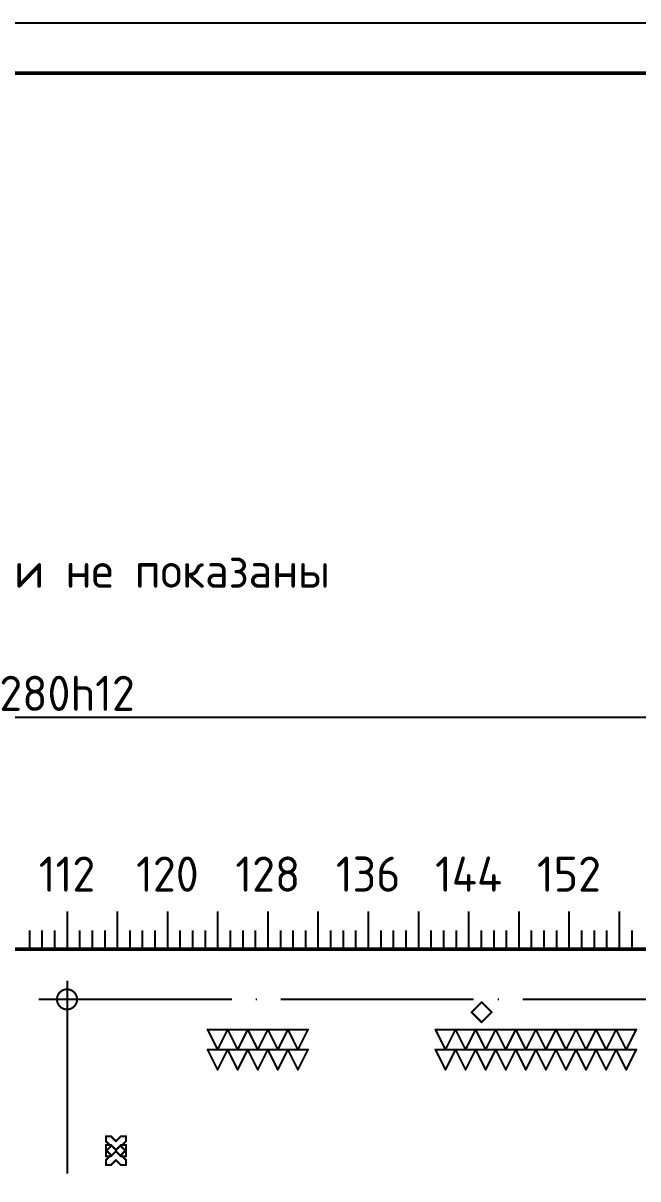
# Model space of a CAD drawing. Header units: millimetres. Extents: x -55 to 2039, y 0 to 512.
# Drawn here: x 229.9 to 291.1, y 322.4 to 437.5 of the extents above; entities that cross this region are included whole.
import ezdxf
from ezdxf import colors
from ezdxf.entities.mleader import LeaderData, LeaderLine
from ezdxf.enums import TextEntityAlignment as Align
from ezdxf.math import Vec2, Vec3

# ---------------------------------------------------------------- set-up
doc = ezdxf.new("R2010")
doc.units = ezdxf.units.MM
doc.linetypes.add('ACAD_ISO04W100', pattern=[30, 24, -3, 0, -3])
doc.linetypes.add('Сплошная', pattern=[0])
for name, color, linetype in [('Drill Drawing', 1, 'Continuous'), ('Виды', 30, 'Continuous'), ('Размеры', 121, 'Continuous')]:
    doc.layers.add(name, color=color, linetype=linetype)
doc.layers.add('текст', color=2, linetype='Continuous', lineweight=30)
doc.styles.add('GOST TYPE B', font='', dxfattribs={"height": 3.5})
doc.styles.get('GOST TYPE B').set_extended_font_data('GOST type B')
doc.dimstyles.new('GOST', dxfattribs={"dimscale": 0, "dimtxt": 3.5, "dimasz": 3.5, "dimexe": 1.25, "dimexo": 0, "dimtad": 1, "dimdec": 3, "dimtxsty": 'GOST TYPE B', "dimcen": 5, "dimadec": 3, "dimazin": 2, "dimtm": 1e-09, "dimtfac": 0.75, "dimtdec": 3, "dimtmove": 1, "dimatfit": 3, "dimfxl": 1, "dimtolj": 1, "dimlwd": 25, "dimlwe": 25, "dimarcsym": 0})

# ---------------------------------------------------------------- blocks, each defined once
blk = doc.blocks.new('Шероховатость')
at = {"lineweight": 50, "transparency": 16777216}
for p, q in [((-32.51, -11.45), (-28.78, -5)), ((-28.78, -5), (-5, -5)), ((-10.28, -11.58), (-7.16, -6.18)), ((-34.37, -8.22), (-32.51, -11.45)), ((-11.84, -8.88), (-10.28, -11.58))]:
    blk.add_line(p, q, dxfattribs=at)
at = {"layer": 'текст', "linetype": 'Continuous', "lineweight": 25, "transparency": 16777216, "insert": (-29.09, -6.14), "char_height": 5, "attachment_point": 1, "style": 'GOST TYPE B'}
blk.add_mtext_dynamic_manual_height_columns('Ra6,3{\\fGOST Type AU|b1|i0|c204|p2;(   )}', width=25.9473, gutter_width=17.5, heights=[0], dxfattribs=at)
blk = doc.blocks.new('_DotSmall')
at = {"color": 0, "linetype": 'ByBlock', "lineweight": 60, "const_width": 0.5}
blk.add_lwpolyline([(-0.0625, 0, 1), (0.0625, 0, 1)], format="xyb", close=True, dxfattribs=at)
blk = doc.blocks.new('*D105')
at = {"layer": 'Defpoints', "color": 0, "linetype": 'Continuous', "lineweight": 50, "transparency": 16777216}
for p in [(374.26, 368.39), (94.26, 345.3), (374.26, 345.3)]:
    blk.add_point(p, dxfattribs=at)
at = {"layer": 'Размеры', "color": 0, "linetype": 'Сплошная', "lineweight": 25, "transparency": 16777216}
for p, q in [((94.26, 356.38), (94.26, 369.64)), ((97.76, 368.39), (370.76, 368.39)), ((94.26, 345.3), (94.26, 349.17))]:
    blk.add_line(p, q, dxfattribs=at)
at = {"layer": 'Размеры', "color": 0, "lineweight": 25, "transparency": 16777216}
for p, q in [((374.26, 356.38), (374.26, 369.64)), ((374.26, 345.3), (374.26, 349.17))]:
    blk.add_line(p, q, dxfattribs=at)
at = {"layer": 'Размеры', "color": 0, "linetype": 'Continuous', "lineweight": 50, "transparency": 16777216}
for points in [[(97.76, 368.97), (97.76, 367.81), (94.26, 368.39)], [(370.76, 368.97), (370.76, 367.81), (374.26, 368.39)]]:
    blk.add_solid(points, dxfattribs=at)
at = {"layer": 'Размеры', "color": 0, "linetype": 'Continuous', "lineweight": 50, "transparency": 16777216, "insert": (234.26, 370.77), "char_height": 3.5, "attachment_point": 5, "style": 'GOST TYPE B'}
blk.add_mtext('\\A1;280h12', dxfattribs=at)
blk = doc.blocks.new('Вид с →')
at = {"linetype": 'Continuous', "lineweight": 25, "transparency": 16777216}
for q in [(28.03, 4.05), (30.86, 4.05)]:
    blk.add_line((29.44, 2.63), q, dxfattribs=at)
blk.add_circle((32.94, 2.63), 3.5, dxfattribs=at)
blk.add_circle((32.94, 2.63), 3.5, dxfattribs=at)
at = {"linetype": 'Continuous', "lineweight": 50, "transparency": 16777216, "style": 'GOST TYPE B'}
blk.add_attdef('ВИД(_:_)', text='', height=7, dxfattribs=at).set_placement((27.23, 3.5), align=Align.MIDDLE_RIGHT)

msp = doc.modelspace()

# ---------------------------------------------------------------- linework, layer by layer
at = {"lineweight": 50}
msp.add_line((94.2556, 345.2965), (374.2556, 345.2965), dxfattribs=at)
msp.add_lwpolyline([(19.1585, 17.5126), (613.1585, 17.5126), (613.1585, 437.5126), (19.1585, 437.5126)], close=True)
msp.add_lwpolyline([(39.1585, 22.5126), (608.1585, 22.5126), (608.1585, 432.5126), (39.1585, 432.5126)], close=True, dxfattribs=at)
at = {"layer": 'Drill Drawing'}
for points in [[(235.2556, 340.2965, 0.2, 0.2, 1), (233.2556, 340.2965, 0.2, 0.2, 1)], [(233.2056, 340.2965, 0.1, 0.1, 1), (233.3056, 340.2965, 0.1, 0.1, 1)], [(235.2056, 340.2965, 0.1, 0.1, 1), (235.3056, 340.2965, 0.1, 0.1, 1)], [(275.5056, 340.0215, 0.1, 0.1, 1), (275.6056, 340.0215, 0.1, 0.1, 1)], [(275.5056, 340.0215, 0.1, 0.1, 1), (275.6056, 340.0215, 0.1, 0.1, 1)], [(274.5056, 339.0215, 0.1, 0.1, 1), (274.6056, 339.0215, 0.1, 0.1, 1)], [(274.5056, 339.0215, 0.1, 0.1, 1), (274.6056, 339.0215, 0.1, 0.1, 1)], [(276.5056, 339.0215, 0.1, 0.1, 1), (276.6056, 339.0215, 0.1, 0.1, 1)], [(276.5056, 339.0215, 0.1, 0.1, 1), (276.6056, 339.0215, 0.1, 0.1, 1)], [(248.2056, 337.2965, 0.1, 0.1, 1), (248.3056, 337.2965, 0.1, 0.1, 1)], [(248.2056, 337.2965, 0.1, 0.1, 1), (248.3056, 337.2965, 0.1, 0.1, 1)], [(250.2056, 337.2965, 0.1, 0.1, 1), (250.3056, 337.2965, 0.1, 0.1, 1)], [(250.2056, 337.2965, 0.1, 0.1, 1), (250.3056, 337.2965, 0.1, 0.1, 1)], [(250.2056, 337.2965, 0.1, 0.1, 1), (250.3056, 337.2965, 0.1, 0.1, 1)], [(250.2056, 337.2965, 0.1, 0.1, 1), (250.3056, 337.2965, 0.1, 0.1, 1)], [(252.2056, 337.2965, 0.1, 0.1, 1), (252.3056, 337.2965, 0.1, 0.1, 1)], [(252.2056, 337.2965, 0.1, 0.1, 1), (252.3056, 337.2965, 0.1, 0.1, 1)], [(252.2056, 337.2965, 0.1, 0.1, 1), (252.3056, 337.2965, 0.1, 0.1, 1)], [(252.2056, 337.2965, 0.1, 0.1, 1), (252.3056, 337.2965, 0.1, 0.1, 1)], [(254.2056, 337.2965, 0.1, 0.1, 1), (254.3056, 337.2965, 0.1, 0.1, 1)], [(254.2056, 337.2965, 0.1, 0.1, 1), (254.3056, 337.2965, 0.1, 0.1, 1)], [(254.2056, 337.2965, 0.1, 0.1, 1), (254.3056, 337.2965, 0.1, 0.1, 1)], [(254.2056, 337.2965, 0.1, 0.1, 1), (254.3056, 337.2965, 0.1, 0.1, 1)], [(256.2056, 337.2965, 0.1, 0.1, 1), (256.3056, 337.2965, 0.1, 0.1, 1)], [(256.2056, 337.2965, 0.1, 0.1, 1), (256.3056, 337.2965, 0.1, 0.1, 1)], [(256.2056, 337.2965, 0.1, 0.1, 1), (256.3056, 337.2965, 0.1, 0.1, 1)], [(256.2056, 337.2965, 0.1, 0.1, 1), (256.3056, 337.2965, 0.1, 0.1, 1)], [(258.2056, 337.2965, 0.1, 0.1, 1), (258.3056, 337.2965, 0.1, 0.1, 1)], [(258.2056, 337.2965, 0.1, 0.1, 1), (258.3056, 337.2965, 0.1, 0.1, 1)], [(270.9056, 337.2965, 0.1, 0.1, 1), (271.0056, 337.2965, 0.1, 0.1, 1)], [(270.9056, 337.2965, 0.1, 0.1, 1), (271.0056, 337.2965, 0.1, 0.1, 1)], [(272.9056, 337.2965, 0.1, 0.1, 1), (273.0056, 337.2965, 0.1, 0.1, 1)], [(272.9056, 337.2965, 0.1, 0.1, 1), (273.0056, 337.2965, 0.1, 0.1, 1)], [(272.9056, 337.2965, 0.1, 0.1, 1), (273.0056, 337.2965, 0.1, 0.1, 1)], [(272.9056, 337.2965, 0.1, 0.1, 1), (273.0056, 337.2965, 0.1, 0.1, 1)], [(274.9056, 337.2965, 0.1, 0.1, 1), (275.0056, 337.2965, 0.1, 0.1, 1)], [(274.9056, 337.2965, 0.1, 0.1, 1), (275.0056, 337.2965, 0.1, 0.1, 1)], [(274.9056, 337.2965, 0.1, 0.1, 1), (275.0056, 337.2965, 0.1, 0.1, 1)], [(274.9056, 337.2965, 0.1, 0.1, 1), (275.0056, 337.2965, 0.1, 0.1, 1)], [(275.5056, 338.0215, 0.1, 0.1, 1), (275.6056, 338.0215, 0.1, 0.1, 1)], [(275.5056, 338.0215, 0.1, 0.1, 1), (275.6056, 338.0215, 0.1, 0.1, 1)], [(276.9056, 337.2965, 0.1, 0.1, 1), (277.0056, 337.2965, 0.1, 0.1, 1)], [(276.9056, 337.2965, 0.1, 0.1, 1), (277.0056, 337.2965, 0.1, 0.1, 1)], [(276.9056, 337.2965, 0.1, 0.1, 1), (277.0056, 337.2965, 0.1, 0.1, 1)], [(276.9056, 337.2965, 0.1, 0.1, 1), (277.0056, 337.2965, 0.1, 0.1, 1)], [(278.9056, 337.2965, 0.1, 0.1, 1), (279.0056, 337.2965, 0.1, 0.1, 1)], [(278.9056, 337.2965, 0.1, 0.1, 1), (279.0056, 337.2965, 0.1, 0.1, 1)], [(278.9056, 337.2965, 0.1, 0.1, 1), (279.0056, 337.2965, 0.1, 0.1, 1)], [(278.9056, 337.2965, 0.1, 0.1, 1), (279.0056, 337.2965, 0.1, 0.1, 1)], [(280.9056, 337.2965, 0.1, 0.1, 1), (281.0056, 337.2965, 0.1, 0.1, 1)], [(280.9056, 337.2965, 0.1, 0.1, 1), (281.0056, 337.2965, 0.1, 0.1, 1)], [(280.9056, 337.2965, 0.1, 0.1, 1), (281.0056, 337.2965, 0.1, 0.1, 1)], [(280.9056, 337.2965, 0.1, 0.1, 1), (281.0056, 337.2965, 0.1, 0.1, 1)], [(282.9056, 337.2965, 0.1, 0.1, 1), (283.0056, 337.2965, 0.1, 0.1, 1)], [(282.9056, 337.2965, 0.1, 0.1, 1), (283.0056, 337.2965, 0.1, 0.1, 1)], [(282.9056, 337.2965, 0.1, 0.1, 1), (283.0056, 337.2965, 0.1, 0.1, 1)], [(282.9056, 337.2965, 0.1, 0.1, 1), (283.0056, 337.2965, 0.1, 0.1, 1)], [(284.9056, 337.2965, 0.1, 0.1, 1), (285.0056, 337.2965, 0.1, 0.1, 1)], [(284.9056, 337.2965, 0.1, 0.1, 1), (285.0056, 337.2965, 0.1, 0.1, 1)], [(284.9056, 337.2965, 0.1, 0.1, 1), (285.0056, 337.2965, 0.1, 0.1, 1)], [(284.9056, 337.2965, 0.1, 0.1, 1), (285.0056, 337.2965, 0.1, 0.1, 1)], [(286.9056, 337.2965, 0.1, 0.1, 1), (287.0056, 337.2965, 0.1, 0.1, 1)], [(286.9056, 337.2965, 0.1, 0.1, 1), (287.0056, 337.2965, 0.1, 0.1, 1)], [(286.9056, 337.2965, 0.1, 0.1, 1), (287.0056, 337.2965, 0.1, 0.1, 1)], [(286.9056, 337.2965, 0.1, 0.1, 1), (287.0056, 337.2965, 0.1, 0.1, 1)], [(288.9056, 337.2965, 0.1, 0.1, 1), (289.0056, 337.2965, 0.1, 0.1, 1)], [(288.9056, 337.2965, 0.1, 0.1, 1), (289.0056, 337.2965, 0.1, 0.1, 1)], [(288.9056, 337.2965, 0.1, 0.1, 1), (289.0056, 337.2965, 0.1, 0.1, 1)], [(288.9056, 337.2965, 0.1, 0.1, 1), (289.0056, 337.2965, 0.1, 0.1, 1)], [(290.9056, 337.2965, 0.1, 0.1, 1), (291.0056, 337.2965, 0.1, 0.1, 1)], [(290.9056, 337.2965, 0.1, 0.1, 1), (291.0056, 337.2965, 0.1, 0.1, 1)], [(248.2056, 335.2965, 0.1, 0.1, 1), (248.3056, 335.2965, 0.1, 0.1, 1)], [(248.2056, 335.2965, 0.1, 0.1, 1), (248.3056, 335.2965, 0.1, 0.1, 1)], [(249.2056, 335.2965, 0.1, 0.1, 1), (249.3056, 335.2965, 0.1, 0.1, 1)], [(249.2056, 335.2965, 0.1, 0.1, 1), (249.3056, 335.2965, 0.1, 0.1, 1)], [(250.2056, 335.2965, 0.1, 0.1, 1), (250.3056, 335.2965, 0.1, 0.1, 1)], [(250.2056, 335.2965, 0.1, 0.1, 1), (250.3056, 335.2965, 0.1, 0.1, 1)], [(250.2056, 335.2965, 0.1, 0.1, 1), (250.3056, 335.2965, 0.1, 0.1, 1)], [(250.2056, 335.2965, 0.1, 0.1, 1), (250.3056, 335.2965, 0.1, 0.1, 1)], [(251.2056, 335.2965, 0.1, 0.1, 1), (251.3056, 335.2965, 0.1, 0.1, 1)], [(251.2056, 335.2965, 0.1, 0.1, 1), (251.3056, 335.2965, 0.1, 0.1, 1)], [(252.2056, 335.2965, 0.1, 0.1, 1), (252.3056, 335.2965, 0.1, 0.1, 1)], [(252.2056, 335.2965, 0.1, 0.1, 1), (252.3056, 335.2965, 0.1, 0.1, 1)], [(252.2056, 335.2965, 0.1, 0.1, 1), (252.3056, 335.2965, 0.1, 0.1, 1)], [(252.2056, 335.2965, 0.1, 0.1, 1), (252.3056, 335.2965, 0.1, 0.1, 1)], [(253.2056, 335.2965, 0.1, 0.1, 1), (253.3056, 335.2965, 0.1, 0.1, 1)], [(253.2056, 335.2965, 0.1, 0.1, 1), (253.3056, 335.2965, 0.1, 0.1, 1)], [(254.2056, 335.2965, 0.1, 0.1, 1), (254.3056, 335.2965, 0.1, 0.1, 1)], [(254.2056, 335.2965, 0.1, 0.1, 1), (254.3056, 335.2965, 0.1, 0.1, 1)], [(254.2056, 335.2965, 0.1, 0.1, 1), (254.3056, 335.2965, 0.1, 0.1, 1)], [(254.2056, 335.2965, 0.1, 0.1, 1), (254.3056, 335.2965, 0.1, 0.1, 1)], [(255.2056, 335.2965, 0.1, 0.1, 1), (255.3056, 335.2965, 0.1, 0.1, 1)], [(255.2056, 335.2965, 0.1, 0.1, 1), (255.3056, 335.2965, 0.1, 0.1, 1)], [(256.2056, 335.2965, 0.1, 0.1, 1), (256.3056, 335.2965, 0.1, 0.1, 1)], [(256.2056, 335.2965, 0.1, 0.1, 1), (256.3056, 335.2965, 0.1, 0.1, 1)], [(256.2056, 335.2965, 0.1, 0.1, 1), (256.3056, 335.2965, 0.1, 0.1, 1)], [(256.2056, 335.2965, 0.1, 0.1, 1), (256.3056, 335.2965, 0.1, 0.1, 1)], [(257.2056, 335.2965, 0.1, 0.1, 1), (257.3056, 335.2965, 0.1, 0.1, 1)], [(257.2056, 335.2965, 0.1, 0.1, 1), (257.3056, 335.2965, 0.1, 0.1, 1)], [(258.2056, 335.2965, 0.1, 0.1, 1), (258.3056, 335.2965, 0.1, 0.1, 1)], [(258.2056, 335.2965, 0.1, 0.1, 1), (258.3056, 335.2965, 0.1, 0.1, 1)], [(270.9056, 335.2965, 0.1, 0.1, 1), (271.0056, 335.2965, 0.1, 0.1, 1)], [(270.9056, 335.2965, 0.1, 0.1, 1), (271.0056, 335.2965, 0.1, 0.1, 1)], [(271.9056, 335.2965, 0.1, 0.1, 1), (272.0056, 335.2965, 0.1, 0.1, 1)], [(271.9056, 335.2965, 0.1, 0.1, 1), (272.0056, 335.2965, 0.1, 0.1, 1)], [(272.9056, 335.2965, 0.1, 0.1, 1), (273.0056, 335.2965, 0.1, 0.1, 1)], [(272.9056, 335.2965, 0.1, 0.1, 1), (273.0056, 335.2965, 0.1, 0.1, 1)], [(272.9056, 335.2965, 0.1, 0.1, 1), (273.0056, 335.2965, 0.1, 0.1, 1)], [(272.9056, 335.2965, 0.1, 0.1, 1), (273.0056, 335.2965, 0.1, 0.1, 1)], [(273.9056, 335.2965, 0.1, 0.1, 1), (274.0056, 335.2965, 0.1, 0.1, 1)], [(273.9056, 335.2965, 0.1, 0.1, 1), (274.0056, 335.2965, 0.1, 0.1, 1)], [(274.9056, 335.2965, 0.1, 0.1, 1), (275.0056, 335.2965, 0.1, 0.1, 1)], [(274.9056, 335.2965, 0.1, 0.1, 1), (275.0056, 335.2965, 0.1, 0.1, 1)], [(274.9056, 335.2965, 0.1, 0.1, 1), (275.0056, 335.2965, 0.1, 0.1, 1)], [(274.9056, 335.2965, 0.1, 0.1, 1), (275.0056, 335.2965, 0.1, 0.1, 1)], [(275.9056, 335.2965, 0.1, 0.1, 1), (276.0056, 335.2965, 0.1, 0.1, 1)], [(275.9056, 335.2965, 0.1, 0.1, 1), (276.0056, 335.2965, 0.1, 0.1, 1)], [(276.9056, 335.2965, 0.1, 0.1, 1), (277.0056, 335.2965, 0.1, 0.1, 1)], [(276.9056, 335.2965, 0.1, 0.1, 1), (277.0056, 335.2965, 0.1, 0.1, 1)], [(276.9056, 335.2965, 0.1, 0.1, 1), (277.0056, 335.2965, 0.1, 0.1, 1)], [(276.9056, 335.2965, 0.1, 0.1, 1), (277.0056, 335.2965, 0.1, 0.1, 1)], [(277.9056, 335.2965, 0.1, 0.1, 1), (278.0056, 335.2965, 0.1, 0.1, 1)], [(277.9056, 335.2965, 0.1, 0.1, 1), (278.0056, 335.2965, 0.1, 0.1, 1)], [(278.9056, 335.2965, 0.1, 0.1, 1), (279.0056, 335.2965, 0.1, 0.1, 1)], [(278.9056, 335.2965, 0.1, 0.1, 1), (279.0056, 335.2965, 0.1, 0.1, 1)], [(278.9056, 335.2965, 0.1, 0.1, 1), (279.0056, 335.2965, 0.1, 0.1, 1)], [(278.9056, 335.2965, 0.1, 0.1, 1), (279.0056, 335.2965, 0.1, 0.1, 1)], [(279.9056, 335.2965, 0.1, 0.1, 1), (280.0056, 335.2965, 0.1, 0.1, 1)], [(279.9056, 335.2965, 0.1, 0.1, 1), (280.0056, 335.2965, 0.1, 0.1, 1)], [(280.9056, 335.2965, 0.1, 0.1, 1), (281.0056, 335.2965, 0.1, 0.1, 1)], [(280.9056, 335.2965, 0.1, 0.1, 1), (281.0056, 335.2965, 0.1, 0.1, 1)], [(280.9056, 335.2965, 0.1, 0.1, 1), (281.0056, 335.2965, 0.1, 0.1, 1)], [(280.9056, 335.2965, 0.1, 0.1, 1), (281.0056, 335.2965, 0.1, 0.1, 1)], [(281.9056, 335.2965, 0.1, 0.1, 1), (282.0056, 335.2965, 0.1, 0.1, 1)], [(281.9056, 335.2965, 0.1, 0.1, 1), (282.0056, 335.2965, 0.1, 0.1, 1)], [(282.9056, 335.2965, 0.1, 0.1, 1), (283.0056, 335.2965, 0.1, 0.1, 1)], [(282.9056, 335.2965, 0.1, 0.1, 1), (283.0056, 335.2965, 0.1, 0.1, 1)], [(282.9056, 335.2965, 0.1, 0.1, 1), (283.0056, 335.2965, 0.1, 0.1, 1)], [(282.9056, 335.2965, 0.1, 0.1, 1), (283.0056, 335.2965, 0.1, 0.1, 1)], [(283.9056, 335.2965, 0.1, 0.1, 1), (284.0056, 335.2965, 0.1, 0.1, 1)], [(283.9056, 335.2965, 0.1, 0.1, 1), (284.0056, 335.2965, 0.1, 0.1, 1)], [(284.9056, 335.2965, 0.1, 0.1, 1), (285.0056, 335.2965, 0.1, 0.1, 1)], [(284.9056, 335.2965, 0.1, 0.1, 1), (285.0056, 335.2965, 0.1, 0.1, 1)], [(284.9056, 335.2965, 0.1, 0.1, 1), (285.0056, 335.2965, 0.1, 0.1, 1)], [(284.9056, 335.2965, 0.1, 0.1, 1), (285.0056, 335.2965, 0.1, 0.1, 1)], [(285.9056, 335.2965, 0.1, 0.1, 1), (286.0056, 335.2965, 0.1, 0.1, 1)], [(285.9056, 335.2965, 0.1, 0.1, 1), (286.0056, 335.2965, 0.1, 0.1, 1)], [(286.9056, 335.2965, 0.1, 0.1, 1), (287.0056, 335.2965, 0.1, 0.1, 1)], [(286.9056, 335.2965, 0.1, 0.1, 1), (287.0056, 335.2965, 0.1, 0.1, 1)], [(286.9056, 335.2965, 0.1, 0.1, 1), (287.0056, 335.2965, 0.1, 0.1, 1)], [(286.9056, 335.2965, 0.1, 0.1, 1), (287.0056, 335.2965, 0.1, 0.1, 1)], [(287.9056, 335.2965, 0.1, 0.1, 1), (288.0056, 335.2965, 0.1, 0.1, 1)], [(287.9056, 335.2965, 0.1, 0.1, 1), (288.0056, 335.2965, 0.1, 0.1, 1)], [(288.9056, 335.2965, 0.1, 0.1, 1), (289.0056, 335.2965, 0.1, 0.1, 1)], [(288.9056, 335.2965, 0.1, 0.1, 1), (289.0056, 335.2965, 0.1, 0.1, 1)], [(288.9056, 335.2965, 0.1, 0.1, 1), (289.0056, 335.2965, 0.1, 0.1, 1)], [(288.9056, 335.2965, 0.1, 0.1, 1), (289.0056, 335.2965, 0.1, 0.1, 1)], [(289.9056, 335.2965, 0.1, 0.1, 1), (290.0056, 335.2965, 0.1, 0.1, 1)], [(289.9056, 335.2965, 0.1, 0.1, 1), (290.0056, 335.2965, 0.1, 0.1, 1)], [(290.9056, 335.2965, 0.1, 0.1, 1), (291.0056, 335.2965, 0.1, 0.1, 1)], [(290.9056, 335.2965, 0.1, 0.1, 1), (291.0056, 335.2965, 0.1, 0.1, 1)], [(249.2056, 333.2965, 0.1, 0.1, 1), (249.3056, 333.2965, 0.1, 0.1, 1)], [(249.2056, 333.2965, 0.1, 0.1, 1), (249.3056, 333.2965, 0.1, 0.1, 1)], [(251.2056, 333.2965, 0.1, 0.1, 1), (251.3056, 333.2965, 0.1, 0.1, 1)], [(251.2056, 333.2965, 0.1, 0.1, 1), (251.3056, 333.2965, 0.1, 0.1, 1)], [(253.2056, 333.2965, 0.1, 0.1, 1), (253.3056, 333.2965, 0.1, 0.1, 1)], [(253.2056, 333.2965, 0.1, 0.1, 1), (253.3056, 333.2965, 0.1, 0.1, 1)], [(255.2056, 333.2965, 0.1, 0.1, 1), (255.3056, 333.2965, 0.1, 0.1, 1)], [(255.2056, 333.2965, 0.1, 0.1, 1), (255.3056, 333.2965, 0.1, 0.1, 1)], [(257.2056, 333.2965, 0.1, 0.1, 1), (257.3056, 333.2965, 0.1, 0.1, 1)], [(257.2056, 333.2965, 0.1, 0.1, 1), (257.3056, 333.2965, 0.1, 0.1, 1)], [(271.9056, 333.2965, 0.1, 0.1, 1), (272.0056, 333.2965, 0.1, 0.1, 1)], [(271.9056, 333.2965, 0.1, 0.1, 1), (272.0056, 333.2965, 0.1, 0.1, 1)], [(273.9056, 333.2965, 0.1, 0.1, 1), (274.0056, 333.2965, 0.1, 0.1, 1)], [(273.9056, 333.2965, 0.1, 0.1, 1), (274.0056, 333.2965, 0.1, 0.1, 1)], [(275.9056, 333.2965, 0.1, 0.1, 1), (276.0056, 333.2965, 0.1, 0.1, 1)], [(275.9056, 333.2965, 0.1, 0.1, 1), (276.0056, 333.2965, 0.1, 0.1, 1)], [(277.9056, 333.2965, 0.1, 0.1, 1), (278.0056, 333.2965, 0.1, 0.1, 1)], [(277.9056, 333.2965, 0.1, 0.1, 1), (278.0056, 333.2965, 0.1, 0.1, 1)], [(279.9056, 333.2965, 0.1, 0.1, 1), (280.0056, 333.2965, 0.1, 0.1, 1)], [(279.9056, 333.2965, 0.1, 0.1, 1), (280.0056, 333.2965, 0.1, 0.1, 1)], [(281.9056, 333.2965, 0.1, 0.1, 1), (282.0056, 333.2965, 0.1, 0.1, 1)], [(281.9056, 333.2965, 0.1, 0.1, 1), (282.0056, 333.2965, 0.1, 0.1, 1)], [(283.9056, 333.2965, 0.1, 0.1, 1), (284.0056, 333.2965, 0.1, 0.1, 1)], [(283.9056, 333.2965, 0.1, 0.1, 1), (284.0056, 333.2965, 0.1, 0.1, 1)], [(285.9056, 333.2965, 0.1, 0.1, 1), (286.0056, 333.2965, 0.1, 0.1, 1)], [(285.9056, 333.2965, 0.1, 0.1, 1), (286.0056, 333.2965, 0.1, 0.1, 1)], [(287.9056, 333.2965, 0.1, 0.1, 1), (288.0056, 333.2965, 0.1, 0.1, 1)], [(287.9056, 333.2965, 0.1, 0.1, 1), (288.0056, 333.2965, 0.1, 0.1, 1)], [(289.9056, 333.2965, 0.1, 0.1, 1), (290.0056, 333.2965, 0.1, 0.1, 1)], [(289.9056, 333.2965, 0.1, 0.1, 1), (290.0056, 333.2965, 0.1, 0.1, 1)], [(238.0806, 326.6715, 0.1, 0.1, 1), (238.1806, 326.6715, 0.1, 0.1, 1)], [(238.0806, 326.6715, 0.1, 0.1, 1), (238.1806, 326.6715, 0.1, 0.1, 1)], [(238.0806, 326.1715, 0.1, 0.1, 1), (238.1806, 326.1715, 0.1, 0.1, 1)], [(238.0806, 326.1715, 0.1, 0.1, 1), (238.1806, 326.1715, 0.1, 0.1, 1)], [(238.0806, 325.7965, 0.1, 0.1, 1), (238.1806, 325.7965, 0.1, 0.1, 1)], [(238.0806, 325.7965, 0.1, 0.1, 1), (238.1806, 325.7965, 0.1, 0.1, 1)], [(238.5806, 326.6715, 0.1, 0.1, 1), (238.6806, 326.6715, 0.1, 0.1, 1)], [(238.5806, 326.6715, 0.1, 0.1, 1), (238.6806, 326.6715, 0.1, 0.1, 1)], [(238.5806, 325.7965, 0.1, 0.1, 1), (238.6806, 325.7965, 0.1, 0.1, 1)], [(238.5806, 325.7965, 0.1, 0.1, 1), (238.6806, 325.7965, 0.1, 0.1, 1)], [(238.5806, 325.6715, 0.1, 0.1, 1), (238.6806, 325.6715, 0.1, 0.1, 1)], [(238.5806, 325.6715, 0.1, 0.1, 1), (238.6806, 325.6715, 0.1, 0.1, 1)], [(239.0806, 326.1715, 0.1, 0.1, 1), (239.1806, 326.1715, 0.1, 0.1, 1)], [(239.0806, 326.1715, 0.1, 0.1, 1), (239.1806, 326.1715, 0.1, 0.1, 1)], [(239.5806, 326.6715, 0.1, 0.1, 1), (239.6806, 326.6715, 0.1, 0.1, 1)], [(239.5806, 326.6715, 0.1, 0.1, 1), (239.6806, 326.6715, 0.1, 0.1, 1)], [(239.5806, 325.7965, 0.1, 0.1, 1), (239.6806, 325.7965, 0.1, 0.1, 1)], [(239.5806, 325.7965, 0.1, 0.1, 1), (239.6806, 325.7965, 0.1, 0.1, 1)], [(239.5806, 325.6715, 0.1, 0.1, 1), (239.6806, 325.6715, 0.1, 0.1, 1)], [(239.5806, 325.6715, 0.1, 0.1, 1), (239.6806, 325.6715, 0.1, 0.1, 1)], [(240.0806, 326.6715, 0.1, 0.1, 1), (240.1806, 326.6715, 0.1, 0.1, 1)], [(240.0806, 326.6715, 0.1, 0.1, 1), (240.1806, 326.6715, 0.1, 0.1, 1)], [(240.0806, 326.1715, 0.1, 0.1, 1), (240.1806, 326.1715, 0.1, 0.1, 1)], [(240.0806, 326.1715, 0.1, 0.1, 1), (240.1806, 326.1715, 0.1, 0.1, 1)], [(240.0806, 325.7965, 0.1, 0.1, 1), (240.1806, 325.7965, 0.1, 0.1, 1)], [(240.0806, 325.7965, 0.1, 0.1, 1), (240.1806, 325.7965, 0.1, 0.1, 1)], [(238.0806, 325.2965, 0.1, 0.1, 1), (238.1806, 325.2965, 0.1, 0.1, 1)], [(238.0806, 325.2965, 0.1, 0.1, 1), (238.1806, 325.2965, 0.1, 0.1, 1)], [(238.0806, 325.1715, 0.1, 0.1, 1), (238.1806, 325.1715, 0.1, 0.1, 1)], [(238.0806, 325.1715, 0.1, 0.1, 1), (238.1806, 325.1715, 0.1, 0.1, 1)], [(238.0806, 324.6715, 0.1, 0.1, 1), (238.1806, 324.6715, 0.1, 0.1, 1)], [(238.0806, 324.6715, 0.1, 0.1, 1), (238.1806, 324.6715, 0.1, 0.1, 1)], [(238.5806, 324.7965, 0.1, 0.1, 1), (238.6806, 324.7965, 0.1, 0.1, 1)], [(238.5806, 324.7965, 0.1, 0.1, 1), (238.6806, 324.7965, 0.1, 0.1, 1)], [(238.5806, 324.6715, 0.1, 0.1, 1), (238.6806, 324.6715, 0.1, 0.1, 1)], [(238.5806, 324.6715, 0.1, 0.1, 1), (238.6806, 324.6715, 0.1, 0.1, 1)], [(239.0806, 325.2965, 0.1, 0.1, 1), (239.1806, 325.2965, 0.1, 0.1, 1)], [(239.0806, 325.2965, 0.1, 0.1, 1), (239.1806, 325.2965, 0.1, 0.1, 1)], [(239.0806, 325.1715, 0.1, 0.1, 1), (239.1806, 325.1715, 0.1, 0.1, 1)], [(239.0806, 325.1715, 0.1, 0.1, 1), (239.1806, 325.1715, 0.1, 0.1, 1)], [(239.5806, 324.7965, 0.1, 0.1, 1), (239.6806, 324.7965, 0.1, 0.1, 1)], [(239.5806, 324.7965, 0.1, 0.1, 1), (239.6806, 324.7965, 0.1, 0.1, 1)], [(239.5806, 324.6715, 0.1, 0.1, 1), (239.6806, 324.6715, 0.1, 0.1, 1)], [(239.5806, 324.6715, 0.1, 0.1, 1), (239.6806, 324.6715, 0.1, 0.1, 1)], [(240.0806, 325.2965, 0.1, 0.1, 1), (240.1806, 325.2965, 0.1, 0.1, 1)], [(240.0806, 325.2965, 0.1, 0.1, 1), (240.1806, 325.2965, 0.1, 0.1, 1)], [(240.0806, 325.1715, 0.1, 0.1, 1), (240.1806, 325.1715, 0.1, 0.1, 1)], [(240.0806, 325.1715, 0.1, 0.1, 1), (240.1806, 325.1715, 0.1, 0.1, 1)], [(240.0806, 324.6715, 0.1, 0.1, 1), (240.1806, 324.6715, 0.1, 0.1, 1)], [(240.0806, 324.6715, 0.1, 0.1, 1), (240.1806, 324.6715, 0.1, 0.1, 1)], [(238.0806, 324.2965, 0.1, 0.1, 1), (238.1806, 324.2965, 0.1, 0.1, 1)], [(238.0806, 324.2965, 0.1, 0.1, 1), (238.1806, 324.2965, 0.1, 0.1, 1)], [(238.0806, 323.7965, 0.1, 0.1, 1), (238.1806, 323.7965, 0.1, 0.1, 1)], [(238.0806, 323.7965, 0.1, 0.1, 1), (238.1806, 323.7965, 0.1, 0.1, 1)], [(238.5806, 323.7965, 0.1, 0.1, 1), (238.6806, 323.7965, 0.1, 0.1, 1)], [(238.5806, 323.7965, 0.1, 0.1, 1), (238.6806, 323.7965, 0.1, 0.1, 1)], [(239.0806, 324.2965, 0.1, 0.1, 1), (239.1806, 324.2965, 0.1, 0.1, 1)], [(239.0806, 324.2965, 0.1, 0.1, 1), (239.1806, 324.2965, 0.1, 0.1, 1)], [(239.5806, 323.7965, 0.1, 0.1, 1), (239.6806, 323.7965, 0.1, 0.1, 1)], [(239.5806, 323.7965, 0.1, 0.1, 1), (239.6806, 323.7965, 0.1, 0.1, 1)], [(240.0806, 324.2965, 0.1, 0.1, 1), (240.1806, 324.2965, 0.1, 0.1, 1)], [(240.0806, 324.2965, 0.1, 0.1, 1), (240.1806, 324.2965, 0.1, 0.1, 1)], [(240.0806, 323.7965, 0.1, 0.1, 1), (240.1806, 323.7965, 0.1, 0.1, 1)], [(240.0806, 323.7965, 0.1, 0.1, 1), (240.1806, 323.7965, 0.1, 0.1, 1)]]:
    msp.add_lwpolyline(points, format="xyseb", close=True, dxfattribs=at)
for points in [[(274.5556, 339.0215, 0.2, 0.2, 0), (275.5556, 340.0215, 0.2, 0.2, 0)], [(275.5556, 340.0215, 0.2, 0.2, 0), (276.5556, 339.0215, 0.2, 0.2, 0)], [(274.5556, 339.0215, 0.2, 0.2, 0), (275.5556, 338.0215, 0.2, 0.2, 0)], [(275.5556, 338.0215, 0.2, 0.2, 0), (276.5556, 339.0215, 0.2, 0.2, 0)], [(248.2556, 337.2965, 0.2, 0.2, 0), (250.2556, 337.2965, 0.2, 0.2, 0)], [(248.2556, 337.2965, 0.2, 0.2, 0), (249.2556, 335.2965, 0.2, 0.2, 0)], [(249.2556, 335.2965, 0.2, 0.2, 0), (250.2556, 337.2965, 0.2, 0.2, 0)], [(250.2556, 337.2965, 0.2, 0.2, 0), (252.2556, 337.2965, 0.2, 0.2, 0)], [(250.2556, 337.2965, 0.2, 0.2, 0), (251.2556, 335.2965, 0.2, 0.2, 0)], [(251.2556, 335.2965, 0.2, 0.2, 0), (252.2556, 337.2965, 0.2, 0.2, 0)], [(252.2556, 337.2965, 0.2, 0.2, 0), (254.2556, 337.2965, 0.2, 0.2, 0)], [(252.2556, 337.2965, 0.2, 0.2, 0), (253.2556, 335.2965, 0.2, 0.2, 0)], [(253.2556, 335.2965, 0.2, 0.2, 0), (254.2556, 337.2965, 0.2, 0.2, 0)], [(254.2556, 337.2965, 0.2, 0.2, 0), (256.2556, 337.2965, 0.2, 0.2, 0)], [(254.2556, 337.2965, 0.2, 0.2, 0), (255.2556, 335.2965, 0.2, 0.2, 0)], [(255.2556, 335.2965, 0.2, 0.2, 0), (256.2556, 337.2965, 0.2, 0.2, 0)], [(256.2556, 337.2965, 0.2, 0.2, 0), (258.2556, 337.2965, 0.2, 0.2, 0)], [(256.2556, 337.2965, 0.2, 0.2, 0), (257.2556, 335.2965, 0.2, 0.2, 0)], [(257.2556, 335.2965, 0.2, 0.2, 0), (258.2556, 337.2965, 0.2, 0.2, 0)], [(270.9556, 337.2965, 0.2, 0.2, 0), (272.9556, 337.2965, 0.2, 0.2, 0)], [(270.9556, 337.2965, 0.2, 0.2, 0), (271.9556, 335.2965, 0.2, 0.2, 0)], [(271.9556, 335.2965, 0.2, 0.2, 0), (272.9556, 337.2965, 0.2, 0.2, 0)], [(272.9556, 337.2965, 0.2, 0.2, 0), (274.9556, 337.2965, 0.2, 0.2, 0)], [(272.9556, 337.2965, 0.2, 0.2, 0), (273.9556, 335.2965, 0.2, 0.2, 0)], [(273.9556, 335.2965, 0.2, 0.2, 0), (274.9556, 337.2965, 0.2, 0.2, 0)], [(274.9556, 337.2965, 0.2, 0.2, 0), (276.9556, 337.2965, 0.2, 0.2, 0)], [(274.9556, 337.2965, 0.2, 0.2, 0), (275.9556, 335.2965, 0.2, 0.2, 0)], [(275.9556, 335.2965, 0.2, 0.2, 0), (276.9556, 337.2965, 0.2, 0.2, 0)], [(276.9556, 337.2965, 0.2, 0.2, 0), (278.9556, 337.2965, 0.2, 0.2, 0)], [(276.9556, 337.2965, 0.2, 0.2, 0), (277.9556, 335.2965, 0.2, 0.2, 0)], [(277.9556, 335.2965, 0.2, 0.2, 0), (278.9556, 337.2965, 0.2, 0.2, 0)], [(278.9556, 337.2965, 0.2, 0.2, 0), (280.9556, 337.2965, 0.2, 0.2, 0)], [(278.9556, 337.2965, 0.2, 0.2, 0), (279.9556, 335.2965, 0.2, 0.2, 0)], [(279.9556, 335.2965, 0.2, 0.2, 0), (280.9556, 337.2965, 0.2, 0.2, 0)], [(280.9556, 337.2965, 0.2, 0.2, 0), (282.9556, 337.2965, 0.2, 0.2, 0)], [(280.9556, 337.2965, 0.2, 0.2, 0), (281.9556, 335.2965, 0.2, 0.2, 0)], [(281.9556, 335.2965, 0.2, 0.2, 0), (282.9556, 337.2965, 0.2, 0.2, 0)], [(282.9556, 337.2965, 0.2, 0.2, 0), (284.9556, 337.2965, 0.2, 0.2, 0)], [(282.9556, 337.2965, 0.2, 0.2, 0), (283.9556, 335.2965, 0.2, 0.2, 0)], [(283.9556, 335.2965, 0.2, 0.2, 0), (284.9556, 337.2965, 0.2, 0.2, 0)], [(284.9556, 337.2965, 0.2, 0.2, 0), (286.9556, 337.2965, 0.2, 0.2, 0)], [(284.9556, 337.2965, 0.2, 0.2, 0), (285.9556, 335.2965, 0.2, 0.2, 0)], [(285.9556, 335.2965, 0.2, 0.2, 0), (286.9556, 337.2965, 0.2, 0.2, 0)], [(286.9556, 337.2965, 0.2, 0.2, 0), (288.9556, 337.2965, 0.2, 0.2, 0)], [(286.9556, 337.2965, 0.2, 0.2, 0), (287.9556, 335.2965, 0.2, 0.2, 0)], [(287.9556, 335.2965, 0.2, 0.2, 0), (288.9556, 337.2965, 0.2, 0.2, 0)], [(288.9556, 337.2965, 0.2, 0.2, 0), (290.9556, 337.2965, 0.2, 0.2, 0)], [(288.9556, 337.2965, 0.2, 0.2, 0), (289.9556, 335.2965, 0.2, 0.2, 0)], [(289.9556, 335.2965, 0.2, 0.2, 0), (290.9556, 337.2965, 0.2, 0.2, 0)], [(248.2556, 335.2965, 0.2, 0.2, 0), (250.2556, 335.2965, 0.2, 0.2, 0)], [(248.2556, 335.2965, 0.2, 0.2, 0), (249.2556, 333.2965, 0.2, 0.2, 0)], [(249.2556, 333.2965, 0.2, 0.2, 0), (250.2556, 335.2965, 0.2, 0.2, 0)], [(250.2556, 335.2965, 0.2, 0.2, 0), (252.2556, 335.2965, 0.2, 0.2, 0)], [(250.2556, 335.2965, 0.2, 0.2, 0), (251.2556, 333.2965, 0.2, 0.2, 0)], [(251.2556, 333.2965, 0.2, 0.2, 0), (252.2556, 335.2965, 0.2, 0.2, 0)], [(252.2556, 335.2965, 0.2, 0.2, 0), (254.2556, 335.2965, 0.2, 0.2, 0)], [(252.2556, 335.2965, 0.2, 0.2, 0), (253.2556, 333.2965, 0.2, 0.2, 0)], [(253.2556, 333.2965, 0.2, 0.2, 0), (254.2556, 335.2965, 0.2, 0.2, 0)], [(254.2556, 335.2965, 0.2, 0.2, 0), (256.2556, 335.2965, 0.2, 0.2, 0)], [(254.2556, 335.2965, 0.2, 0.2, 0), (255.2556, 333.2965, 0.2, 0.2, 0)], [(255.2556, 333.2965, 0.2, 0.2, 0), (256.2556, 335.2965, 0.2, 0.2, 0)], [(256.2556, 335.2965, 0.2, 0.2, 0), (258.2556, 335.2965, 0.2, 0.2, 0)], [(256.2556, 335.2965, 0.2, 0.2, 0), (257.2556, 333.2965, 0.2, 0.2, 0)], [(257.2556, 333.2965, 0.2, 0.2, 0), (258.2556, 335.2965, 0.2, 0.2, 0)], [(270.9556, 335.2965, 0.2, 0.2, 0), (272.9556, 335.2965, 0.2, 0.2, 0)], [(270.9556, 335.2965, 0.2, 0.2, 0), (271.9556, 333.2965, 0.2, 0.2, 0)], [(271.9556, 333.2965, 0.2, 0.2, 0), (272.9556, 335.2965, 0.2, 0.2, 0)], [(272.9556, 335.2965, 0.2, 0.2, 0), (274.9556, 335.2965, 0.2, 0.2, 0)], [(272.9556, 335.2965, 0.2, 0.2, 0), (273.9556, 333.2965, 0.2, 0.2, 0)], [(273.9556, 333.2965, 0.2, 0.2, 0), (274.9556, 335.2965, 0.2, 0.2, 0)], [(274.9556, 335.2965, 0.2, 0.2, 0), (276.9556, 335.2965, 0.2, 0.2, 0)], [(274.9556, 335.2965, 0.2, 0.2, 0), (275.9556, 333.2965, 0.2, 0.2, 0)], [(275.9556, 333.2965, 0.2, 0.2, 0), (276.9556, 335.2965, 0.2, 0.2, 0)], [(276.9556, 335.2965, 0.2, 0.2, 0), (278.9556, 335.2965, 0.2, 0.2, 0)], [(276.9556, 335.2965, 0.2, 0.2, 0), (277.9556, 333.2965, 0.2, 0.2, 0)], [(277.9556, 333.2965, 0.2, 0.2, 0), (278.9556, 335.2965, 0.2, 0.2, 0)], [(278.9556, 335.2965, 0.2, 0.2, 0), (280.9556, 335.2965, 0.2, 0.2, 0)], [(278.9556, 335.2965, 0.2, 0.2, 0), (279.9556, 333.2965, 0.2, 0.2, 0)], [(279.9556, 333.2965, 0.2, 0.2, 0), (280.9556, 335.2965, 0.2, 0.2, 0)], [(280.9556, 335.2965, 0.2, 0.2, 0), (282.9556, 335.2965, 0.2, 0.2, 0)], [(280.9556, 335.2965, 0.2, 0.2, 0), (281.9556, 333.2965, 0.2, 0.2, 0)], [(281.9556, 333.2965, 0.2, 0.2, 0), (282.9556, 335.2965, 0.2, 0.2, 0)], [(282.9556, 335.2965, 0.2, 0.2, 0), (284.9556, 335.2965, 0.2, 0.2, 0)], [(282.9556, 335.2965, 0.2, 0.2, 0), (283.9556, 333.2965, 0.2, 0.2, 0)], [(283.9556, 333.2965, 0.2, 0.2, 0), (284.9556, 335.2965, 0.2, 0.2, 0)], [(284.9556, 335.2965, 0.2, 0.2, 0), (286.9556, 335.2965, 0.2, 0.2, 0)], [(284.9556, 335.2965, 0.2, 0.2, 0), (285.9556, 333.2965, 0.2, 0.2, 0)], [(285.9556, 333.2965, 0.2, 0.2, 0), (286.9556, 335.2965, 0.2, 0.2, 0)], [(286.9556, 335.2965, 0.2, 0.2, 0), (288.9556, 335.2965, 0.2, 0.2, 0)], [(286.9556, 335.2965, 0.2, 0.2, 0), (287.9556, 333.2965, 0.2, 0.2, 0)], [(287.9556, 333.2965, 0.2, 0.2, 0), (288.9556, 335.2965, 0.2, 0.2, 0)], [(288.9556, 335.2965, 0.2, 0.2, 0), (290.9556, 335.2965, 0.2, 0.2, 0)], [(288.9556, 335.2965, 0.2, 0.2, 0), (289.9556, 333.2965, 0.2, 0.2, 0)], [(289.9556, 333.2965, 0.2, 0.2, 0), (290.9556, 335.2965, 0.2, 0.2, 0)], [(238.1306, 326.1715, 0.2, 0.2, 0), (238.1306, 326.6715, 0.2, 0.2, 0)], [(238.1306, 326.6715, 0.2, 0.2, 0), (238.6306, 326.6715, 0.2, 0.2, 0)], [(238.1306, 326.1715, 0.2, 0.2, 0), (238.6306, 325.6715, 0.2, 0.2, 0)], [(238.1306, 325.2965, 0.2, 0.2, 0), (238.1306, 325.7965, 0.2, 0.2, 0)], [(238.1306, 325.7965, 0.2, 0.2, 0), (238.6306, 325.7965, 0.2, 0.2, 0)], [(238.1306, 325.1715, 0.2, 0.2, 0), (238.6306, 325.6715, 0.2, 0.2, 0)], [(238.6306, 326.6715, 0.2, 0.2, 0), (239.1306, 326.1715, 0.2, 0.2, 0)], [(238.6306, 325.7965, 0.2, 0.2, 0), (239.1306, 325.2965, 0.2, 0.2, 0)], [(239.1306, 326.1715, 0.2, 0.2, 0), (239.6306, 326.6715, 0.2, 0.2, 0)], [(239.1306, 325.2965, 0.2, 0.2, 0), (239.6306, 325.7965, 0.2, 0.2, 0)], [(239.6306, 326.6715, 0.2, 0.2, 0), (240.1306, 326.6715, 0.2, 0.2, 0)], [(239.6306, 325.6715, 0.2, 0.2, 0), (240.1306, 326.1715, 0.2, 0.2, 0)], [(239.6306, 325.7965, 0.2, 0.2, 0), (240.1306, 325.7965, 0.2, 0.2, 0)], [(239.6306, 325.6715, 0.2, 0.2, 0), (240.1306, 325.1715, 0.2, 0.2, 0)], [(240.1306, 326.1715, 0.2, 0.2, 0), (240.1306, 326.6715, 0.2, 0.2, 0)], [(240.1306, 325.2965, 0.2, 0.2, 0), (240.1306, 325.7965, 0.2, 0.2, 0)], [(238.1306, 325.2965, 0.2, 0.2, 0), (238.6306, 324.7965, 0.2, 0.2, 0)], [(238.1306, 324.6715, 0.2, 0.2, 0), (238.1306, 325.1715, 0.2, 0.2, 0)], [(238.1306, 324.2965, 0.2, 0.2, 0), (238.6306, 324.7965, 0.2, 0.2, 0)], [(238.1306, 324.6715, 0.2, 0.2, 0), (238.6306, 324.6715, 0.2, 0.2, 0)], [(238.6306, 324.6715, 0.2, 0.2, 0), (239.1306, 325.1715, 0.2, 0.2, 0)], [(239.1306, 325.1715, 0.2, 0.2, 0), (239.6306, 324.6715, 0.2, 0.2, 0)], [(239.6306, 324.7965, 0.2, 0.2, 0), (240.1306, 325.2965, 0.2, 0.2, 0)], [(239.6306, 324.7965, 0.2, 0.2, 0), (240.1306, 324.2965, 0.2, 0.2, 0)], [(239.6306, 324.6715, 0.2, 0.2, 0), (240.1306, 324.6715, 0.2, 0.2, 0)], [(240.1306, 324.6715, 0.2, 0.2, 0), (240.1306, 325.1715, 0.2, 0.2, 0)], [(238.1306, 323.7965, 0.2, 0.2, 0), (238.1306, 324.2965, 0.2, 0.2, 0)], [(238.1306, 323.7965, 0.2, 0.2, 0), (238.6306, 323.7965, 0.2, 0.2, 0)], [(238.6306, 323.7965, 0.2, 0.2, 0), (239.1306, 324.2965, 0.2, 0.2, 0)], [(239.1306, 324.2965, 0.2, 0.2, 0), (239.6306, 323.7965, 0.2, 0.2, 0)], [(239.6306, 323.7965, 0.2, 0.2, 0), (240.1306, 323.7965, 0.2, 0.2, 0)], [(240.1306, 323.7965, 0.2, 0.2, 0), (240.1306, 324.2965, 0.2, 0.2, 0)]]:
    msp.add_lwpolyline(points, format="xyseb", dxfattribs=at)
at = {"layer": 'Размеры', "linetype": 'ACAD_ISO04W100', "lineweight": 25, "ltscale": 0.8}
for p, q in [((234.2556, 342.142), (234.2556, 257.561)), ((347.0568, 340.2965), (97.1341, 340.2965))]:
    msp.add_line(p, q, dxfattribs=at)
at = {"layer": 'текст', "lineweight": 25}
for p, q in [((234.2556, 349.0465), (234.2556, 345.2965)), ((239.2556, 349.0465), (239.2556, 345.2965)), ((244.2556, 349.0465), (244.2556, 345.2965)), ((249.2556, 349.0465), (249.2556, 345.2965)), ((254.2556, 349.0465), (254.2556, 345.2965)), ((259.2556, 349.0465), (259.2556, 345.2965)), ((264.2556, 349.0465), (264.2556, 345.2965)), ((269.2556, 349.0465), (269.2556, 345.2965)), ((274.2556, 349.0465), (274.2556, 345.2965)), ((279.2556, 349.0465), (279.2556, 345.2965)), ((284.2556, 349.0465), (284.2556, 345.2965)), ((289.2556, 349.0465), (289.2556, 345.2965)), ((230.5056, 347.1715), (230.5056, 345.2965)), ((231.7556, 347.1715), (231.7556, 345.2965)), ((233.0056, 347.1715), (233.0056, 345.2965)), ((235.5056, 347.1715), (235.5056, 345.2965)), ((236.7556, 347.1715), (236.7556, 345.2965)), ((238.0056, 347.1715), (238.0056, 345.2965)), ((240.5056, 347.1715), (240.5056, 345.2965)), ((241.7556, 347.1715), (241.7556, 345.2965)), ((243.0056, 347.1715), (243.0056, 345.2965)), ((245.5056, 347.1715), (245.5056, 345.2965)), ((246.7556, 347.1715), (246.7556, 345.2965)), ((248.0056, 347.1715), (248.0056, 345.2965)), ((250.5056, 347.1715), (250.5056, 345.2965)), ((251.7556, 347.1715), (251.7556, 345.2965)), ((253.0056, 347.1715), (253.0056, 345.2965)), ((255.5056, 347.1715), (255.5056, 345.2965)), ((256.7556, 347.1715), (256.7556, 345.2965)), ((258.0056, 347.1715), (258.0056, 345.2965)), ((260.5056, 347.1715), (260.5056, 345.2965)), ((261.7556, 347.1715), (261.7556, 345.2965)), ((263.0056, 347.1715), (263.0056, 345.2965)), ((265.5056, 347.1715), (265.5056, 345.2965)), ((266.7556, 347.1715), (266.7556, 345.2965)), ((268.0056, 347.1715), (268.0056, 345.2965)), ((270.5056, 347.1715), (270.5056, 345.2965)), ((271.7556, 347.1715), (271.7556, 345.2965)), ((273.0056, 347.1715), (273.0056, 345.2965)), ((275.5056, 347.1715), (275.5056, 345.2965)), ((276.7556, 347.1715), (276.7556, 345.2965)), ((278.0056, 347.1715), (278.0056, 345.2965)), ((280.5056, 347.1715), (280.5056, 345.2965)), ((281.7556, 347.1715), (281.7556, 345.2965)), ((283.0056, 347.1715), (283.0056, 345.2965)), ((285.5056, 347.1715), (285.5056, 345.2965)), ((286.7556, 347.1715), (286.7556, 345.2965)), ((288.0056, 347.1715), (288.0056, 345.2965)), ((290.5056, 347.1715), (290.5056, 345.2965))]:
    msp.add_line(p, q, dxfattribs=at)

# ---------------------------------------------------------------- texts
at = {"layer": 'текст', "lineweight": 35, "style": 'GOST TYPE B'}
for s, p in [('112', (234.2556, 354.519)), ('120', (244.2556, 354.519)), ('128', (254.2556, 354.519)), ('136', (264.2556, 354.519)), ('144', (274.2556, 354.519)), ('152', (284.2556, 354.519))]:
    msp.add_text(s, height=3.5, dxfattribs=at).set_placement(p, align=Align.TOP_CENTER)
at = {"layer": 'текст', "linetype": 'Continuous', "lineweight": 50, "insert": (233.5198, 380.3328), "char_height": 3.5, "attachment_point": 8, "style": 'GOST TYPE B'}
msp.add_mtext_dynamic_manual_height_columns('Проводники не показаны', width=55.34903, gutter_width=25, heights=[0], dxfattribs=at)

# ---------------------------------------------------------------- dimensions: what is measured, and where the dimension line sits
at = {"layer": 'Размеры', "linetype": 'Continuous', "lineweight": 50}
dim = msp.add_linear_dim(base=(374.2556, 368.3915), p1=(94.2556, 345.2965), p2=(374.2556, 345.2965), text='<>h12', dimstyle='GOST', override={"dimscale": 1}, dxfattribs=at)
dim.commit()
dim.dimension.update_dxf_attribs({"geometry": '*D105', "text_midpoint": (234.2556, 370.7665)})

# ---------------------------------------------------------------- leaders
at = {"linetype": 'Continuous', "lineweight": 25}
ml = msp.add_multileader_block('Standard', dxfattribs=at)
ml.set_content('Шероховатость', color=256)
ml.set_leader_properties(linetype='Сплошная', lineweight=25)
ml.set_arrow_properties(name='DOTSMALL')
ml.build(insert=Vec2(0, 0))
ml.multileader.update_dxf_attribs({"leader_type": 0, "has_dogleg": 0, "text_left_attachment_type": 6, "text_right_attachment_type": 6, "dogleg_length": 0.3, "arrow_head_size": 1, "block_connection_type": 1})
ctx = ml.context
ctx.base_point, ctx.char_height, ctx.arrow_head_size, ctx.landing_gap_size, ctx.plane_origin = Vec3(608.1585, 432.5126), 3.5, 1, 1, Vec3(608.1585, 432.5126)
ctx.left_attachment, ctx.right_attachment, ctx.attachment_type = 6, 6, 1
notes = []
notes.append((ctx, [(0, (0, 0, 0), (0, 0), (1, 0), 1, [])]))
ctx.block.insert = Vec3(608.1585, 432.5126)
at = {"layer": 'Виды', "linetype": 'Continuous', "lineweight": 25}
ml = msp.add_multileader_block('Standard', dxfattribs=at)
ml.set_content('Вид с →', color=256)
ml.set_attribute('ВИД(_:_)', 'А(2:1)', width=0)
ml.set_leader_properties(linetype='Сплошная', lineweight=25)
ml.set_arrow_properties(name='DOTSMALL')
ml.build(insert=Vec2(0, 0))
ml.multileader.update_dxf_attribs({"leader_type": 0, "has_dogleg": 0, "text_left_attachment_type": 6, "text_right_attachment_type": 6, "dogleg_length": 0.3, "arrow_head_size": 1, "block_connection_type": 1})
ctx = ml.context
ctx.base_point, ctx.char_height, ctx.arrow_head_size, ctx.landing_gap_size, ctx.plane_origin = Vec3(1329.0713, 395.8731), 3.5, 1, 1, Vec3(1329.0713, 395.8731)
ctx.left_attachment, ctx.right_attachment, ctx.attachment_type = 6, 6, 1
notes.append((ctx, [(0, (0, 0, 0), (0, 0), (1, 0), 1, [])]))
ctx.block.insert = Vec3(1329.0713, 395.8731)
for ctx, leaders in notes:
    for number, flags, end, landing, length, lines in leaders:
        leader = LeaderData()
        leader.index, (leader.has_last_leader_line, leader.has_dogleg_vector, leader.attachment_direction) = number, flags
        leader.last_leader_point, leader.dogleg_vector, leader.dogleg_length = Vec3(end), Vec3(landing), length
        for number, points, colour, breaks in lines:
            line = LeaderLine()
            line.index, line.vertices, line.color, line.breaks = number, Vec3.list(points), colors.encode_raw_color(colour), breaks
            leader.lines.append(line)
        ctx.leaders.append(leader)

doc.saveas('drawing.dxf')
